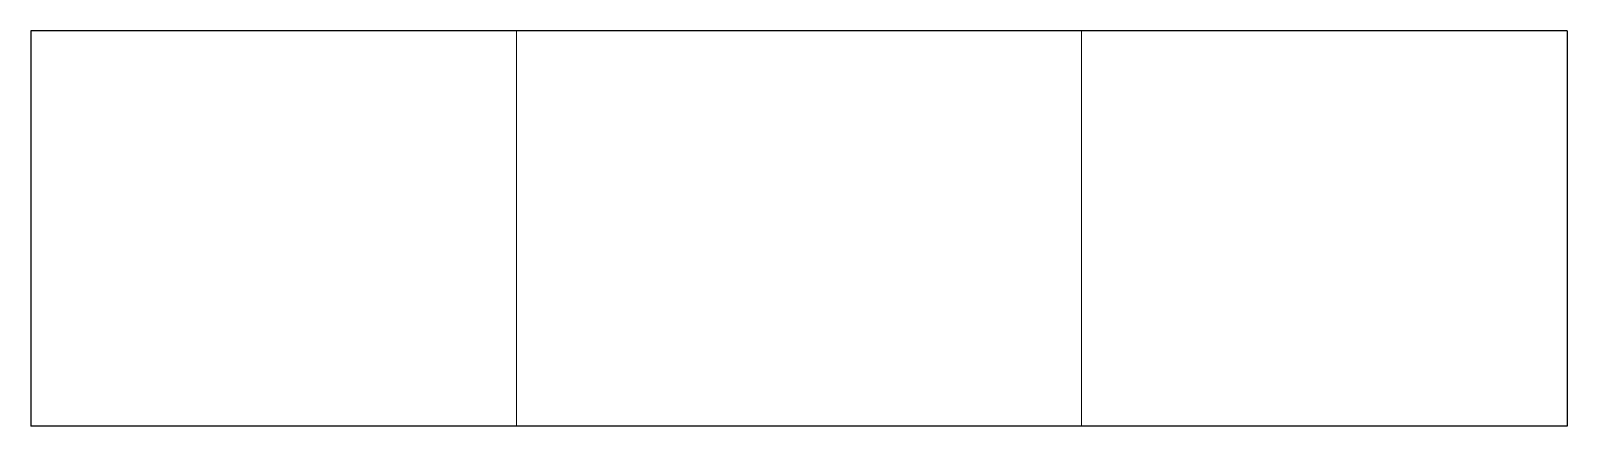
# Model space of a CAD drawing. Header units: millimetres. Extents: x -13.6 to 13.6, y -3.5 to 3.5.
import ezdxf

# ---------------------------------------------------------------- set-up
doc = ezdxf.new("R2010")
doc.units = ezdxf.units.MM
doc.linetypes.add('ACAD_ISO02W100', pattern=[15, 12, -3])
doc.layers.add('HIDDEN', color=7, linetype='ACAD_ISO02W100', lineweight=13)
doc.layers.add('VISIBLE', color=7, linetype='Continuous', lineweight=25)

msp = doc.modelspace()

# ---------------------------------------------------------------- linework, layer by layer
at = {"layer": 'HIDDEN'}
for p, q in [((-5, -3.5), (-5, 3.5)), ((-5, -3.5), (-5, 3.5)), ((5, 3.5), (5, -3.5)), ((5, 3.5), (5, -3.5))]:
    msp.add_line(p, q, dxfattribs=at)
for points in [[(-13.6, 3.5), (-13.259, 3.5), (-12.253, 3.5), (-10.633, 3.5), (-8.479, 3.5), (-5.901, 3.5), (-3.026, 3.5), (0, 3.5), (3.026, 3.5), (5.901, 3.5), (8.479, 3.5), (10.633, 3.5), (12.253, 3.5), (13.259, 3.5), (13.6, 3.5)], [(5, 3.5), (4.875, 3.5), (4.505, 3.5), (3.909, 3.5), (3.117, 3.5), (2.169, 3.5), (1.113, 3.5), (0, 3.5), (-1.113, 3.5), (-2.169, 3.5), (-3.117, 3.5), (-3.909, 3.5), (-4.505, 3.5), (-4.875, 3.5), (-5, 3.5)], [(-5, 3.5), (-4.875, 3.5), (-4.505, 3.5), (-3.909, 3.5), (-3.117, 3.5), (-2.169, 3.5), (-1.113, 3.5), (0, 3.5), (1.113, 3.5), (2.169, 3.5), (3.117, 3.5), (3.909, 3.5), (4.505, 3.5), (4.875, 3.5), (5, 3.5)], [(5, 3.5), (4.875, 3.5), (4.505, 3.5), (3.909, 3.5), (3.117, 3.5), (2.169, 3.5), (1.113, 3.5), (0, 3.5), (-1.113, 3.5), (-2.169, 3.5), (-3.117, 3.5), (-3.909, 3.5), (-4.505, 3.5), (-4.875, 3.5), (-5, 3.5)], [(-5, 3.5), (-4.875, 3.5), (-4.505, 3.5), (-3.909, 3.5), (-3.117, 3.5), (-2.169, 3.5), (-1.113, 3.5), (0, 3.5), (1.113, 3.5), (2.169, 3.5), (3.117, 3.5), (3.909, 3.5), (4.505, 3.5), (4.875, 3.5), (5, 3.5)], [(-13.6, -3.5), (-13.259, -3.5), (-12.253, -3.5), (-10.633, -3.5), (-8.479, -3.5), (-5.901, -3.5), (-3.026, -3.5), (0, -3.5), (3.026, -3.5), (5.901, -3.5), (8.479, -3.5), (10.633, -3.5), (12.253, -3.5), (13.259, -3.5), (13.6, -3.5)], [(5, -3.5), (4.875, -3.5), (4.505, -3.5), (3.909, -3.5), (3.117, -3.5), (2.169, -3.5), (1.113, -3.5), (0, -3.5), (-1.113, -3.5), (-2.169, -3.5), (-3.117, -3.5), (-3.909, -3.5), (-4.505, -3.5), (-4.875, -3.5), (-5, -3.5)], [(-5, -3.5), (-4.875, -3.5), (-4.505, -3.5), (-3.909, -3.5), (-3.117, -3.5), (-2.169, -3.5), (-1.113, -3.5), (0, -3.5), (1.113, -3.5), (2.169, -3.5), (3.117, -3.5), (3.909, -3.5), (4.505, -3.5), (4.875, -3.5), (5, -3.5)], [(5, -3.5), (4.875, -3.5), (4.505, -3.5), (3.909, -3.5), (3.117, -3.5), (2.169, -3.5), (1.113, -3.5), (0, -3.5), (-1.113, -3.5), (-2.169, -3.5), (-3.117, -3.5), (-3.909, -3.5), (-4.505, -3.5), (-4.875, -3.5), (-5, -3.5)], [(-5, -3.5), (-4.875, -3.5), (-4.505, -3.5), (-3.909, -3.5), (-3.117, -3.5), (-2.169, -3.5), (-1.113, -3.5), (0, -3.5), (1.113, -3.5), (2.169, -3.5), (3.117, -3.5), (3.909, -3.5), (4.505, -3.5), (4.875, -3.5), (5, -3.5)]]:
    msp.add_open_spline(points, degree=1, dxfattribs=at)
at = {"layer": 'VISIBLE'}
for p, q in [((-13.6, 3.5), (-13.6, -3.5)), ((-13.6, 3.5), (-13.6, -3.5)), ((13.6, 3.5), (13.6, -3.5)), ((13.6, 3.5), (13.6, -3.5))]:
    msp.add_line(p, q, dxfattribs=at)
for points in [[(13.6, 3.5), (13.259, 3.5), (12.253, 3.5), (10.633, 3.5), (8.479, 3.5), (5.901, 3.5), (3.026, 3.5), (0, 3.5), (-3.026, 3.5), (-5.901, 3.5), (-8.479, 3.5), (-10.633, 3.5), (-12.253, 3.5), (-13.259, 3.5), (-13.6, 3.5)], [(13.6, -3.5), (13.259, -3.5), (12.253, -3.5), (10.633, -3.5), (8.479, -3.5), (5.901, -3.5), (3.026, -3.5), (0, -3.5), (-3.026, -3.5), (-5.901, -3.5), (-8.479, -3.5), (-10.633, -3.5), (-12.253, -3.5), (-13.259, -3.5), (-13.6, -3.5)]]:
    msp.add_open_spline(points, degree=1, dxfattribs=at)

doc.saveas('drawing.dxf')
